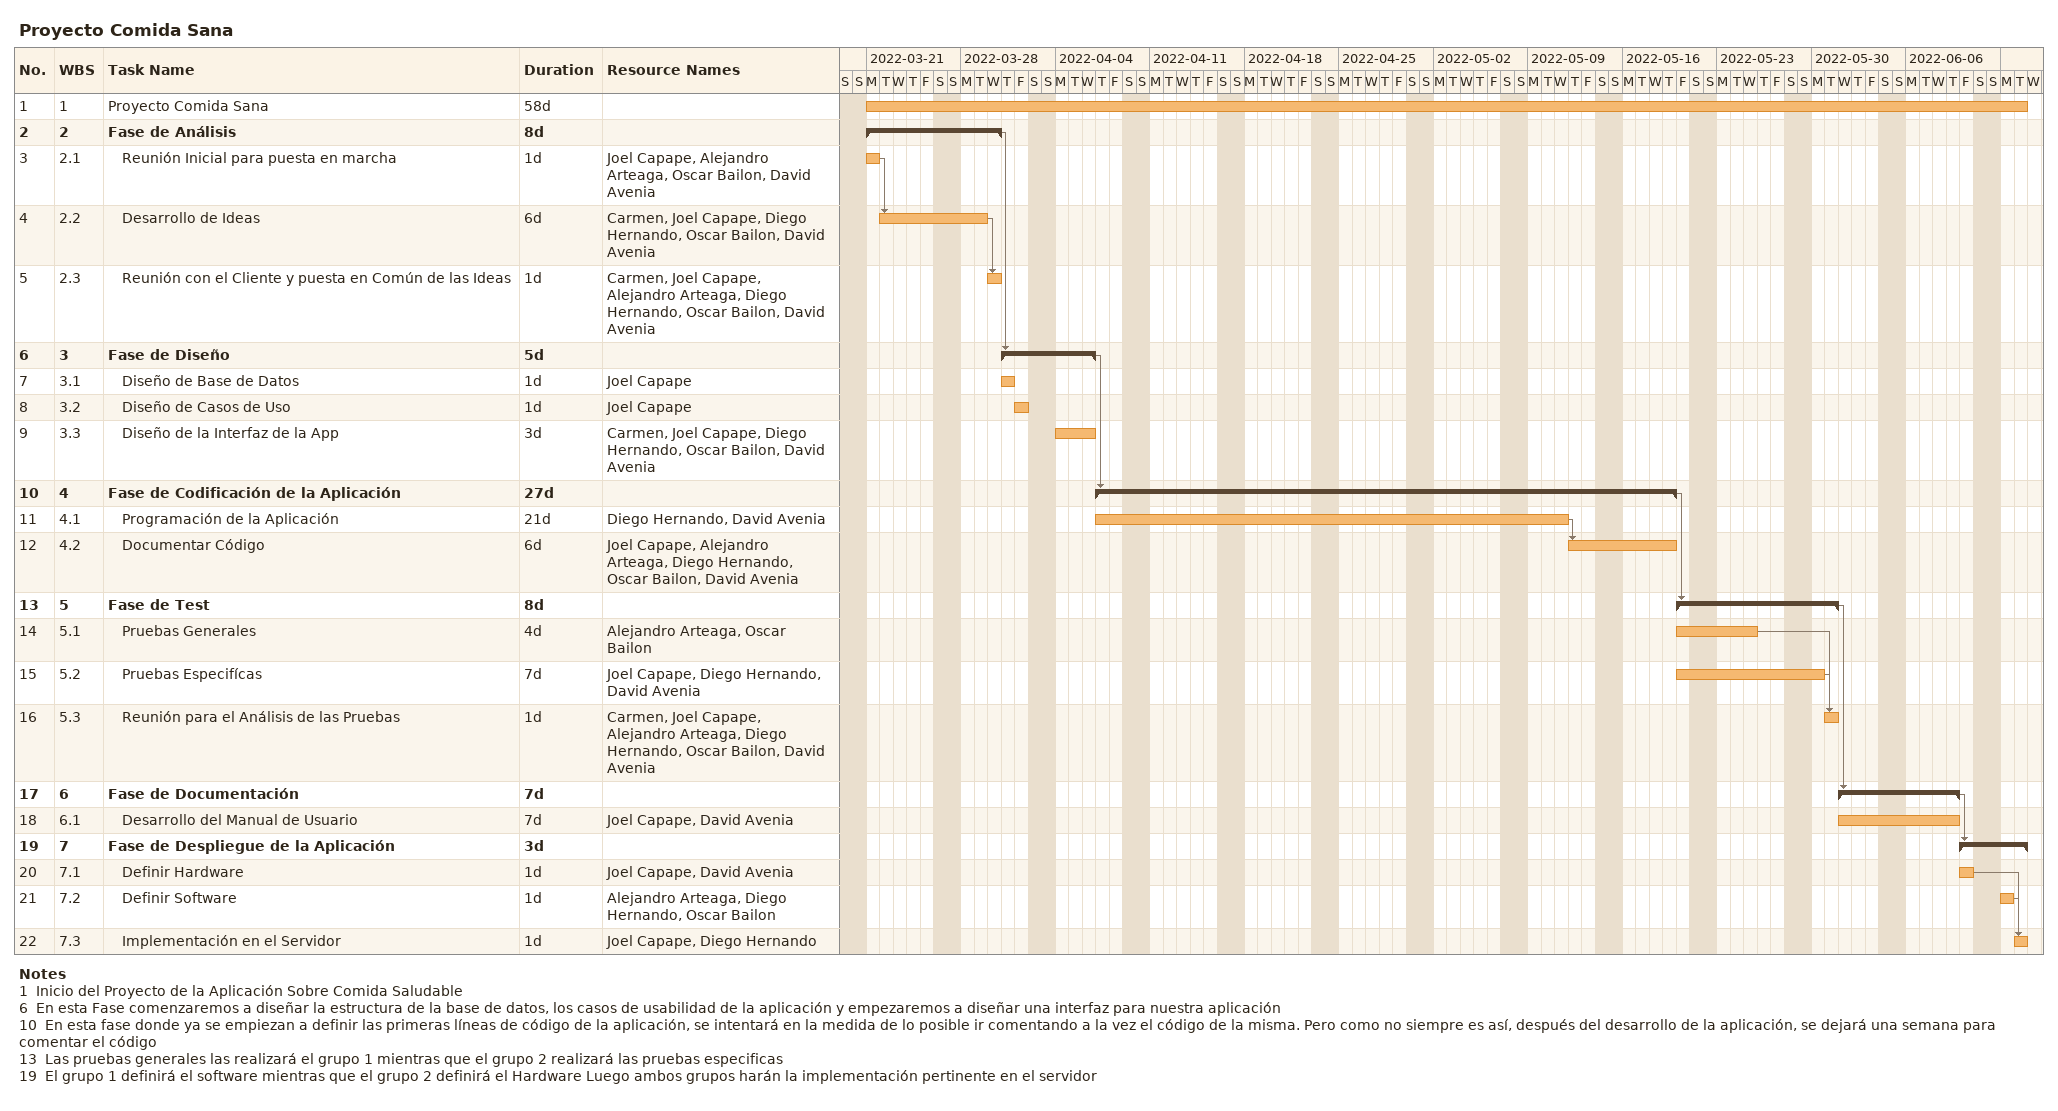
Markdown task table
Proyecto Comida Sana

| ID | WBS | Task | Duration | Start | Finish | Predecessors | Resources |
|---|---|---|---|---|---|---|---|
| 1 | 1 | Proyecto Comida Sana | 58d | 2022-03-21 | 2022-06-14 |  |  |
| 2 | 2 | **Fase de Análisis** | 8d | 2022-03-21 | 2022-03-30 |  |  |
| 3 | 2.1 | Reunión Inicial para puesta en marcha | 1d | 2022-03-21 | 2022-03-21 |  | Joel Capape, Alejandro Arteaga, Oscar Bailon, David Avenia |
| 4 | 2.2 | Desarrollo de Ideas | 6d | 2022-03-22 | 2022-03-29 | 3 | Carmen, Joel Capape, Diego Hernando, Oscar Bailon, David Avenia |
| 5 | 2.3 | Reunión con el Cliente y puesta en Común de las Ideas | 1d | 2022-03-30 | 2022-03-30 | 4 | Carmen, Joel Capape, Alejandro Arteaga, Diego Hernando, Oscar Bailon, David Avenia |
| 6 | 3 | **Fase de Diseño** | 5d | 2022-03-31 | 2022-04-06 | 2 |  |
| 7 | 3.1 | Diseño de Base de Datos | 1d | 2022-03-31 | 2022-03-31 |  | Joel Capape |
| 8 | 3.2 | Diseño de Casos de Uso | 1d | 2022-04-01 | 2022-04-01 |  | Joel Capape |
| 9 | 3.3 | Diseño de la Interfaz de la App | 3d | 2022-04-04 | 2022-04-06 |  | Carmen, Joel Capape, Diego Hernando, Oscar Bailon, David Avenia |
| 10 | 4 | **Fase de Codificación de la Aplicación** | 27d | 2022-04-07 | 2022-05-19 | 6 |  |
| 11 | 4.1 | Programación de la Aplicación | 21d | 2022-04-07 | 2022-05-11 |  | Diego Hernando, David Avenia |
| 12 | 4.2 | Documentar Código | 6d | 2022-05-12 | 2022-05-19 | 11 | Joel Capape, Alejandro Arteaga, Diego Hernando, Oscar Bailon, David Avenia |
| 13 | 5 | **Fase de Test** | 8d | 2022-05-20 | 2022-05-31 | 10 |  |
| 14 | 5.1 | Pruebas Generales | 4d | 2022-05-20 | 2022-05-25 |  | Alejandro Arteaga, Oscar Bailon |
| 15 | 5.2 | Pruebas Especifícas | 7d | 2022-05-20 | 2022-05-30 |  | Joel Capape, Diego Hernando, David Avenia |
| 16 | 5.3 | Reunión para el Análisis de las Pruebas | 1d | 2022-05-31 | 2022-05-31 | 14, 15 | Carmen, Joel Capape, Alejandro Arteaga, Diego Hernando, Oscar Bailon, David Avenia |
| 17 | 6 | **Fase de Documentación** | 7d | 2022-06-01 | 2022-06-09 | 13 |  |
| 18 | 6.1 | Desarrollo del Manual de Usuario | 7d | 2022-06-01 | 2022-06-09 |  | Joel Capape, David Avenia |
| 19 | 7 | **Fase de Despliegue de la Aplicación** | 3d | 2022-06-10 | 2022-06-14 | 17 |  |
| 20 | 7.1 | Definir Hardware | 1d | 2022-06-10 | 2022-06-10 |  | Joel Capape, David Avenia |
| 21 | 7.2 | Definir Software | 1d | 2022-06-13 | 2022-06-13 |  | Alejandro Arteaga, Diego Hernando, Oscar Bailon |
| 22 | 7.3 | Implementación en el Servidor | 1d | 2022-06-14 | 2022-06-14 | 20, 21 | Joel Capape, Diego Hernando |

Notes
- 1: Inicio del Proyecto de la Aplicación Sobre Comida Saludable
- 6: En esta Fase comenzaremos a diseñar la estructura de la base de datos, los casos de usabilidad de la aplicación y empezaremos a diseñar una interfaz para nuestra aplicación
- 10: En esta fase donde ya se empiezan a definir las primeras líneas de código de la aplicación, se intentará en la medida de lo posible ir comentando a la vez el código de la misma. Pero como no siempre es así, después del desarrollo de la aplicación, se dejará una semana para comentar el código
- 13: Las pruebas generales las realizará el grupo 1 mientras que el grupo 2 realizará las pruebas especificas
- 19: El grupo 1 definirá el software mientras que el grupo 2 definirá el Hardware Luego ambos grupos harán la implementación pertinente en el servidor
